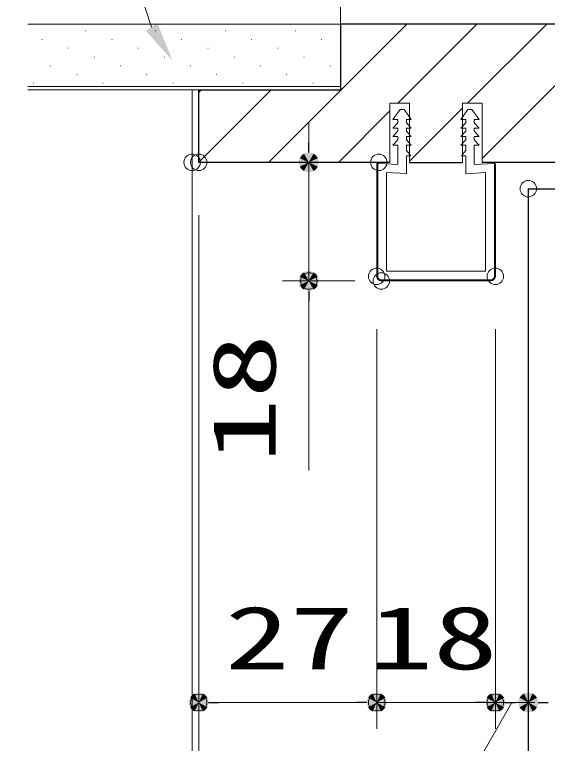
# Model space of a CAD drawing. Units: millimetres, scale not verified. Extents: x -1306 to 1306, y -607 to 607.
# Drawn here: x -58.2 to 22.6, y -195.3 to -84.7 of the extents above; entities that cross this region are included whole.
import ezdxf
from ezdxf.enums import TextEntityAlignment as Align

# ---------------------------------------------------------------- set-up
doc = ezdxf.new("R2010")
doc.units = ezdxf.units.MM
doc.header["$LTSCALE"] = 5
doc.header["$PDMODE"] = 32
doc.header["$PDSIZE"] = 2.5
for name, color, linetype, lineweight in [('0-1_線(黄)', 2, 'Continuous', 15), ('0-D_線(白)', 7, 'Continuous', 30), ('1-0_線(水)', 4, 'Continuous', 9), ('1-1_寸法線', 3, 'Continuous', 13), ('1-2_ハッチング', 6, 'Continuous', 9), ('1-4_DEFPOINTS', 7, 'Continuous', 5), ('1-5_0', 3, 'Continuous', 25)]:
    doc.layers.add(name, color=color, linetype=linetype, lineweight=lineweight)
doc.styles.add('ＭＳ ゴシック', font='')
doc.styles.get('ＭＳ ゴシック').set_extended_font_data('MS Gothic')

# ---------------------------------------------------------------- blocks, each defined once
blk = doc.blocks.new('_DOT')
at = {"layer": '1-5_0'}
blk.add_line((-2.5, 0), (-5, 0), dxfattribs=at)
for points in [[(0, 0), (-1.822, 1.711), (-1.594, 1.926)], [(0, 0), (-1.594, 1.926), (-1.34, 2.111)], [(0, 0), (-1.34, 2.111), (-1.064, 2.262)], [(0, 0), (-1.064, 2.262), (-0.773, 2.378)], [(0, 0), (-0.773, 2.378), (-0.468, 2.456)], [(0, 0), (-0.468, 2.456), (-0.157, 2.495)], [(0, 0), (-0.157, 2.495), (0.157, 2.495)], [(0, 0), (0.157, 2.495), (0.468, 2.456)], [(0, 0), (0.468, 2.456), (0.773, 2.378)], [(0, 0), (0.773, 2.378), (1.064, 2.262)], [(0, 0), (1.064, 2.262), (1.34, 2.111)], [(0, 0), (1.34, 2.111), (1.594, 1.926)], [(0, 0), (1.594, 1.926), (1.822, 1.711)], [(0, 0), (-2.5, 0), (-2.48, 0.313)], [(0, 0), (-2.48, -0.313), (-2.5, 0)], [(0, 0), (-2.48, 0.313), (-2.421, 0.622)], [(0, 0), (-2.421, -0.622), (-2.48, -0.313)], [(0, 0), (-2.421, 0.622), (-2.324, 0.92)], [(0, 0), (-2.324, -0.92), (-2.421, -0.622)], [(0, 0), (-2.324, 0.92), (-2.191, 1.204)], [(0, 0), (-2.191, -1.204), (-2.324, -0.92)], [(0, 0), (-2.191, 1.204), (-2.023, 1.469)], [(0, 0), (-2.023, -1.469), (-2.191, -1.204)], [(0, 0), (-2.023, 1.469), (-1.822, 1.711)], [(0, 0), (-1.822, -1.711), (-2.023, -1.469)], [(0, 0), (-1.594, -1.926), (-1.822, -1.711)], [(0, 0), (-1.34, -2.111), (-1.594, -1.926)], [(0, 0), (-1.064, -2.262), (-1.34, -2.111)], [(0, 0), (-0.773, -2.378), (-1.064, -2.262)], [(0, 0), (-0.468, -2.456), (-0.773, -2.378)], [(0, 0), (-0.157, -2.495), (-0.468, -2.456)], [(0, 0), (0.157, -2.495), (-0.157, -2.495)], [(0, 0), (1.822, 1.711), (2.023, 1.469)], [(0, 0), (2.023, 1.469), (2.191, 1.204)], [(0, 0), (2.191, 1.204), (2.324, 0.92)], [(0, 0), (2.324, 0.92), (2.421, 0.622)], [(0, 0), (2.421, 0.622), (2.48, 0.313)], [(0, 0), (2.48, 0.313), (2.5, 0)], [(0, 0), (0.468, -2.456), (0.157, -2.495)], [(0, 0), (0.773, -2.378), (0.468, -2.456)], [(0, 0), (1.064, -2.262), (0.773, -2.378)], [(0, 0), (1.34, -2.111), (1.064, -2.262)], [(0, 0), (1.594, -1.926), (1.34, -2.111)], [(0, 0), (1.822, -1.711), (1.594, -1.926)], [(0, 0), (2.023, -1.469), (1.822, -1.711)], [(0, 0), (2.191, -1.204), (2.023, -1.469)], [(0, 0), (2.324, -0.92), (2.191, -1.204)], [(0, 0), (2.421, -0.622), (2.324, -0.92)], [(0, 0), (2.48, -0.313), (2.421, -0.622)], [(0, 0), (2.5, 0), (2.48, -0.313)]]:
    blk.add_solid(points, dxfattribs=at)

msp = doc.modelspace()

# ---------------------------------------------------------------- linework, layer by layer
at = {"layer": '0-1_線(黄)'}
for p, q in [((-8.763, -86.099), (-8.763, -57.099)), ((-8.763, -86.099), (-56.199, -86.099)), ((-30.263, -96.099), (-56.199, -96.099))]:
    msp.add_line(p, q, dxfattribs=at)
at = {"layer": '0-D_線(白)'}
for p, q in [((56.237, -86.099), (-8.763, -86.099)), ((-8.763, -86.099), (-8.763, -96.099)), ((-30.263, -107.099), (-30.263, -96.099)), ((-30.263, -96.099), (-8.763, -96.099)), ((-1.263, -107.099), (-30.263, -107.099)), ((1.737, -107.099), (9.737, -107.099)), ((19.737, -111.099), (19.737, -263.097))]:
    msp.add_line(p, q, dxfattribs=at)
for points in [[(77.737, -96.099), (77.737, -107.099), (12.737, -107.099)], [(19.737, -111.099), (55.737, -111.099), (55.737, -263.097)]]:
    msp.add_lwpolyline(points, dxfattribs=at)
at = {"layer": '1-0_線(水)'}
for p, q in [((-8.763, -86.099), (56.237, -86.099)), ((-8.763, -95.599), (-56.199, -95.599)), ((-31.263, -96.099), (-31.263, -263.097)), ((9.737, -107.099), (1.737, -107.099))]:
    msp.add_line(p, q, dxfattribs=at)
at = {"layer": '1-1_寸法線'}
for p, q in [((0.287, -99.1), (-0.813, -100.588)), ((0.887, -99.1), (0.287, -99.1)), ((0.887, -99.1), (1.987, -100.588)), ((10.587, -99.1), (9.487, -100.588)), ((10.587, -99.1), (11.187, -99.1)), ((11.187, -99.1), (12.287, -100.588)), ((-0.813, -100.588), (-0.063, -100.588)), ((-0.063, -100.588), (-0.063, -101.088)), ((1.237, -100.588), (1.237, -101.088)), ((1.987, -100.588), (1.237, -100.588)), ((9.487, -100.588), (10.237, -100.588)), ((10.237, -100.588), (10.237, -101.088)), ((11.537, -100.588), (11.537, -101.088)), ((12.287, -100.588), (11.537, -100.588)), ((-13.569, -104.1), (-13.569, -101.1)), ((-0.063, -101.088), (-0.813, -101.888)), ((1.237, -101.088), (1.987, -101.888)), ((10.237, -101.088), (9.487, -101.888)), ((11.537, -101.088), (12.287, -101.888)), ((-0.813, -101.888), (-0.063, -101.888)), ((-0.063, -102.388), (-0.813, -103.188)), ((-0.063, -101.888), (-0.063, -102.388)), ((1.237, -101.888), (1.237, -102.388)), ((1.987, -101.888), (1.237, -101.888)), ((1.237, -102.388), (1.987, -103.188)), ((9.487, -101.888), (10.237, -101.888)), ((10.237, -102.388), (9.487, -103.188)), ((10.237, -101.888), (10.237, -102.388)), ((11.537, -101.888), (11.537, -102.388)), ((12.287, -101.888), (11.537, -101.888)), ((11.537, -102.388), (12.287, -103.188)), ((-0.813, -103.188), (-0.063, -103.188)), ((-0.063, -103.688), (-0.813, -104.488)), ((-0.063, -103.188), (-0.063, -103.688)), ((1.237, -103.188), (1.237, -103.688)), ((1.987, -103.188), (1.237, -103.188)), ((1.237, -103.688), (1.987, -104.488)), ((9.487, -103.188), (10.237, -103.188)), ((10.237, -103.688), (9.487, -104.488)), ((10.237, -103.188), (10.237, -103.688)), ((11.537, -103.188), (11.537, -103.688)), ((12.287, -103.188), (11.537, -103.188)), ((11.537, -103.688), (12.287, -104.488)), ((-0.813, -104.488), (-0.063, -104.488)), ((-0.063, -104.488), (-0.063, -107.405)), ((1.237, -104.488), (1.237, -105.275)), ((1.987, -104.488), (1.237, -104.488)), ((9.487, -104.488), (10.237, -104.488)), ((10.237, -104.488), (10.237, -105.275)), ((11.537, -104.488), (11.537, -107.405)), ((12.287, -104.488), (11.537, -104.488)), ((1.892, -106.092), (1.237, -105.275)), ((1.237, -106.092), (1.237, -108.815)), ((1.245, -106.092), (1.892, -106.092)), ((9.583, -106.092), (10.237, -105.275)), ((10.23, -106.092), (9.583, -106.092)), ((10.237, -106.092), (10.237, -108.815)), ((-6.951, -107.1), (-17.569, -107.1)), ((-13.569, -107.1), (-13.569, -125.1)), ((-0.063, -107.406), (-2.957, -107.25)), ((-1.461, -107.159), (-2.951, -107.1)), ((1.737, -107.099), (1.737, -106.849)), ((9.737, -107.099), (9.737, -106.849)), ((11.537, -107.405), (14.431, -107.25)), ((12.935, -107.159), (14.425, -107.1)), ((-3.263, -107.399), (-3.263, -124.4)), ((-3.113, -107.399), (-3.113, -124.4)), ((14.587, -107.399), (14.587, -124.4)), ((14.737, -107.399), (14.737, -124.4)), ((1.237, -108.81), (-1.763, -108.648)), ((-1.763, -108.648), (-1.763, -123.6)), ((10.237, -108.815), (13.237, -108.648)), ((-31.263, -115.099), (-31.263, -233.083)), ((-30.263, -115.099), (-30.263, -193.083)), ((-30.263, -115.099), (-30.263, -233.083)), ((-30.263, -115.099), (-30.263, -233.083)), ((19.737, -119.099), (19.737, -193.083)), ((19.737, -119.099), (19.737, -193.083)), ((14.037, -124.95), (-2.563, -124.95)), ((-6.563, -125.1), (-17.569, -125.1)), ((14.037, -125.1), (-2.563, -125.1)), ((-13.569, -128.1), (-13.569, -153.862)), ((-3.263, -132.4), (-3.263, -193.083)), ((-3.263, -132.4), (-3.263, -193.083)), ((14.737, -132.4), (14.737, -193.083)), ((14.737, -132.4), (14.737, -193.083)), ((-6.263, -189.083), (-27.263, -189.083)), ((-6.263, -189.083), (-9.263, -189.083)), ((14.737, -189.083), (-3.263, -189.083)), ((11.737, -189.083), (8.737, -189.083)), ((19.737, -189.083), (14.737, -189.083)), ((19.737, -189.083), (14.737, -189.083)), ((17.737, -189.083), (20.737, -189.083))]:
    msp.add_line(p, q, dxfattribs=at)
for points in [[(-113.955, -66.145), (-44.088, -66.145), (-37.415, -86.555)], [(1.737, -107.099), (1.737, -98.099), (-1.263, -98.099), (-1.263, -107.099)], [(12.737, -107.099), (12.737, -98.099), (9.737, -98.099), (9.737, -107.099)], [(13.237, -108.648), (13.237, -123.6), (-1.763, -123.6)], [(17.237, -189.083), (4.25, -211.865), (-10.416, -211.865)]]:
    msp.add_lwpolyline(points, dxfattribs=at)
for centre, radius, start, end in [((-2.963, -107.399), 0.3, 87.72528, 180), ((-2.963, -107.399), 0.15, 87.72528, 180), ((14.437, -107.399), 0.3, 0, 92.27472), ((14.437, -107.399), 0.15, 0, 92.27472), ((-2.563, -124.4), 0.7, 180, 270), ((-2.563, -124.4), 0.55, 180, 270), ((14.037, -124.4), 0.55, 270, 0), ((14.037, -124.4), 0.7, 270, 0)]:
    msp.add_arc(centre, radius, start, end, dxfattribs=at)
msp.add_solid([(-34.249, -91.653), (-38.3, -87.105), (-36.529, -86.006)], dxfattribs=at)
at = {"layer": '1-2_ハッチング'}
for p, q in [((-19.678, -107.099), (1.322, -86.099)), ((-0.072, -98.099), (11.928, -86.099)), ((10.535, -98.099), (22.535, -86.099)), ((-47.447, -87.138), (-47.397, -87.138)), ((-36.841, -87.138), (-36.791, -87.138)), ((-26.234, -87.138), (-26.184, -87.138)), ((-15.627, -87.138), (-15.577, -87.138)), ((-54.076, -88.464), (-54.026, -88.464)), ((-43.47, -88.464), (-43.42, -88.464)), ((-32.863, -88.464), (-32.813, -88.464)), ((-22.257, -88.464), (-22.207, -88.464)), ((-11.65, -88.464), (-11.6, -88.464)), ((-50.099, -89.79), (-50.049, -89.79)), ((-39.492, -89.79), (-39.442, -89.79)), ((-28.886, -89.79), (-28.836, -89.79)), ((-18.279, -89.79), (-18.229, -89.79)), ((-46.121, -91.116), (-46.071, -91.116)), ((-35.515, -91.116), (-35.465, -91.116)), ((-24.908, -91.116), (-24.858, -91.116)), ((-14.302, -91.116), (-14.252, -91.116)), ((-52.751, -92.442), (-52.701, -92.442)), ((-42.144, -92.442), (-42.094, -92.442)), ((-31.537, -92.442), (-31.487, -92.442)), ((-20.931, -92.442), (-20.881, -92.442)), ((-10.324, -92.442), (-10.274, -92.442)), ((-48.773, -93.768), (-48.723, -93.768)), ((-38.166, -93.768), (-38.116, -93.768)), ((-27.56, -93.768), (-27.51, -93.768)), ((-16.953, -93.768), (-16.903, -93.768)), ((-55.402, -95.093), (-55.352, -95.093)), ((-44.796, -95.093), (-44.746, -95.093)), ((-34.189, -95.093), (-34.139, -95.093)), ((-23.582, -95.093), (-23.532, -95.093)), ((-12.976, -95.093), (-12.926, -95.093)), ((12.737, -106.504), (24.837, -94.404)), ((-30.263, -96.471), (-29.892, -96.099)), ((-30.263, -107.077), (-19.285, -96.099)), ((-9.072, -107.099), (-1.263, -99.29)), ((1.737, -106.897), (9.737, -98.897))]:
    msp.add_line(p, q, dxfattribs=at)
at = {"layer": '1-4_DEFPOINTS'}
for p in [(-31.263, -107.099), (-30.263, -107.099), (-2.951, -107.1), (19.737, -111.099), (-13.569, -125.1), (-3.263, -124.4), (-2.563, -125.1), (14.737, -124.4), (-30.263, -189.083), (-3.263, -189.083), (14.737, -189.083)]:
    msp.add_point(p, dxfattribs=at)

# ---------------------------------------------------------------- block references
at = {"layer": '1-1_寸法線', "xscale": 0.6, "yscale": 0.6}
for p, rotation in [((-13.569, -107.1), 270), ((-13.569, -125.1), 90), ((-30.263, -189.083), 180), ((14.737, -189.083), 180), ((19.737, -189.083), 180), ((19.737, -189.083), 180)]:
    msp.add_blockref('_DOT', p, dxfattribs=dict(at, rotation=rotation))
for p in [(-3.263, -189.083), (-3.263, -189.083), (14.737, -189.083)]:
    msp.add_blockref('_DOT', p, dxfattribs=at)

# ---------------------------------------------------------------- texts
at = {"layer": '1-1_寸法線', "style": 'ＭＳ ゴシック', "width": 1.5}
msp.add_text('18', height=9.604, rotation=90, dxfattribs=at).set_placement((-15.719, -152.719), align=Align.BOTTOM_LEFT)
for s, p in [('27', (-26.287, -186.933)), ('18', (-4.501, -186.933))]:
    msp.add_text(s, height=9.604, dxfattribs=at).set_placement(p, align=Align.BOTTOM_LEFT)

doc.saveas('drawing.dxf')
